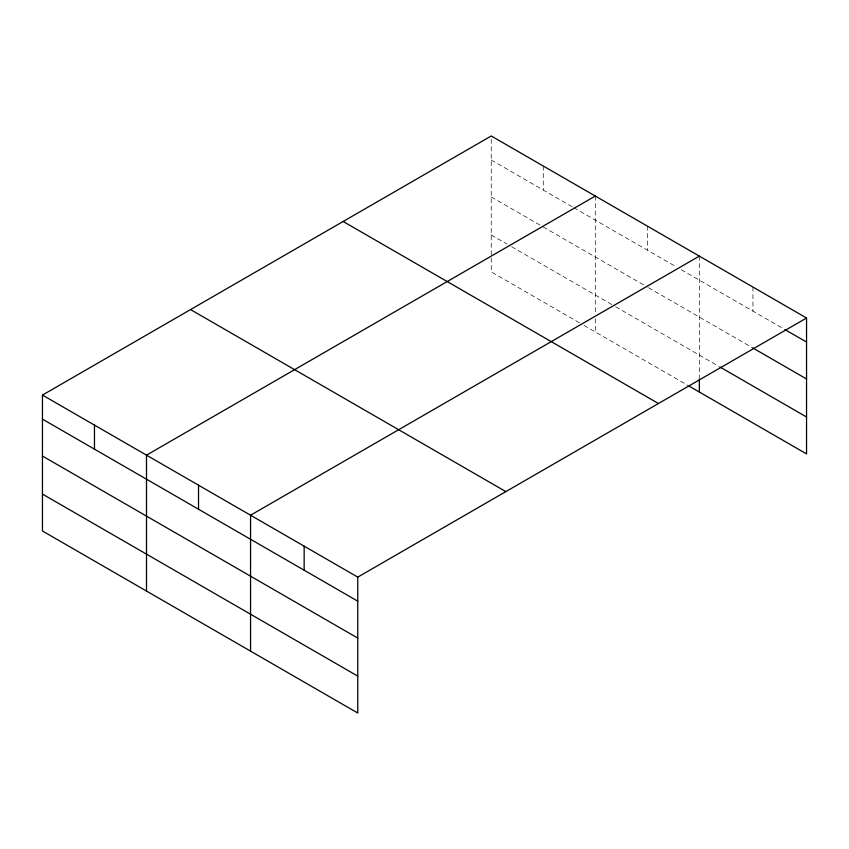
<?xml version="1.0" encoding="UTF-8"?>
<svg xmlns="http://www.w3.org/2000/svg" width="849" height="849" viewBox="0 0 849 849"><rect width="100%" height="100%" fill="white"/><g stroke="black" fill="none" stroke-linecap="round" stroke-linejoin="round"><path stroke-width="0.64" stroke-dasharray="4.25 3.18" d="M579.464 322.811L491.242 271.882L491.242 135.978M491.242 160.015L572.672 207.029M573.807 207.687L675.592 266.448M681.248 269.717L783.744 328.892M491.242 196.936L539.879 225.006M543.275 226.97L647.32 287.036M648.456 287.694L752.946 348.026M491.242 234.961L507.076 244.109M511.607 246.719L614.527 306.139M615.652 306.786L718.732 366.301M583.985 325.422L688.04 385.499M752.946 287.068L752.946 311.116M699.343 256.122L699.343 377.518M647.32 226.078L647.32 250.126M595.298 196.045L595.298 313.493M595.298 318.768L595.298 331.948M543.275 166.011L543.275 190.059"/><path stroke-width="1.27" d="M689.165 386.146L806.55 453.918L806.55 318.014L491.242 135.978L42.45 395.082L42.45 530.986L357.758 713.022L357.758 577.118L42.45 395.082M595.298 196.045L146.506 455.16L146.506 591.063M699.343 256.122L250.551 515.226L250.551 651.13M357.758 577.118L806.55 318.014M784.879 329.55L806.55 342.062M752.946 348.026L806.55 378.972M719.878 366.959L806.55 417.008M343.145 221.483L658.453 403.519M190.547 309.577L505.855 491.613M42.45 419.13L357.758 601.166M42.45 456.04L357.758 638.077M42.45 494.076L357.758 676.112M699.343 378.845L699.343 392.026M304.154 546.172L304.154 570.22M198.528 485.193L198.528 509.241M94.472 425.116L94.472 449.163"/></g></svg>
